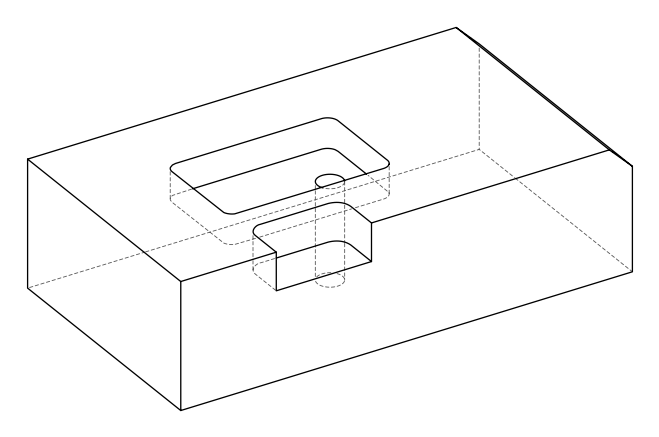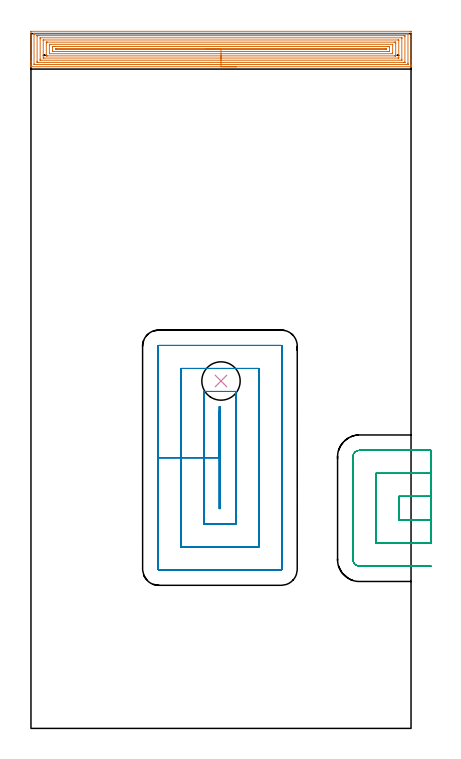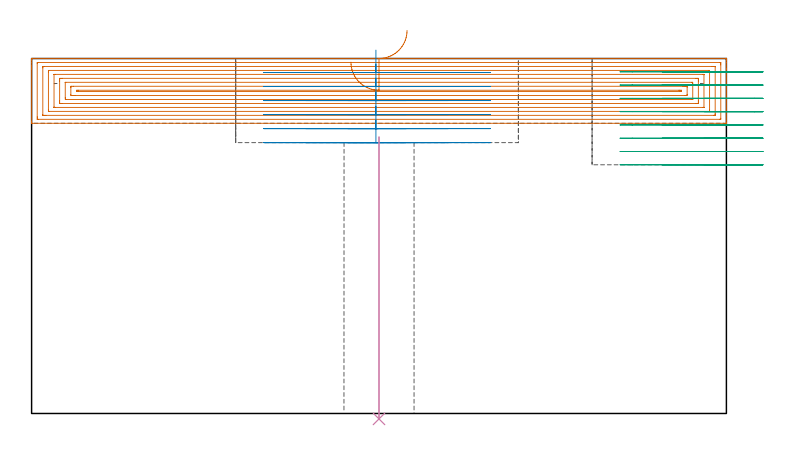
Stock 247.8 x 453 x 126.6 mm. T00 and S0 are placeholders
(PLAN: 4 operations, 2 tool changes, 42.2 min)
(1 AREA_MILL | FG_CHAMFER_SURFACE | UGT0205_001 | 18.08 min | 66112 mm3)
(2 MILL_RECTANGULAR_POCKET | POCKET_RECTANGULAR_STRAIGHT | UGT0201_094 | Follow Part, ap 5, ae 75% | 14.9 min | 500461 mm3)
(3 MILL_SLOT | SLOT_PARTIAL_RECTANGULAR | UGT0201_094 | Follow Part, ap 5, ae 75% | 8.81 min | 170075 mm3)
(4 INDEXABLE_INSERT_DRILL_THROUGH_HOLE_FROM_SOLID | STEP1HOLE | NXT0302_021 | 0.41 min | 47301 mm3)
(TOOL UGT0205_001 | Chamfer Mill 20 x 3 x 45 deg. | D20 FL50 Z2)
(TOOL UGT0201_094 | End mill 20 mm | D20 FL38 Z4)
(TOOL NXT0302_021 | Index. Insert Drill 25mm [880-D2500L25-05] | D25 PA176 FL125 Z2)
(OP 1 AREA_MILL)
G17 G21 G94 G90
T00 M6
G54
G17 G0 G90 X133.9 Y431.4 S1061 M3
G43 Z136.6 H0
G94 G1 X133.862 Z135.728 F250.
X133.748 Z134.863
X133.559 Z134.012
X133.297 Z133.18
X132.963 Z132.374
X132.56 Z131.6
X132.091 Z130.864
X131.56 Z130.172
X130.971 Z129.529
X130.328 Z128.939
X129.636 Z128.408
X128.9 Z127.94
X128.126 Z127.537
X127.32 Z127.203
X126.488 Z126.941
X125.636 Z126.752
X124.772 Z126.638
X123.9 Z126.6
X0.171
X0.008 Y431.402 Z126.588
X0. Y431.42 Z126.571
Y431.779 Z126.221
Y432.1 Z125.9
Y432.778 Z125.217
Y434.002 Z123.995
Y434.547 Z123.447
Y435.159 Z122.836
Y454.006 Z103.991
X0.002 Y454.281 Z103.717
X0.01 Y454.492 Z103.506
X0.223 Y454.499 Z103.499
X247.182 Y454.5 Z103.5
X247.58 Y454.496 Z103.502
X247.79 Y454.492 Z103.506
X247.8 Y454.279 Z103.719
Y435.159 Z122.836
Y432.778 Z125.217
Y432.1 Z125.9
Y431.779 Z126.221
Y431.42 Z126.571
X247.792 Y431.402 Z126.588
X247.629 Y431.4 Z126.6
X123.9
Y432.814 Z125.186
X2.405 Y432.815 Z125.185
X2.368
X2.01 Y432.826 Z125.174
X2.006 Y432.937 Z125.063
X2.001 Y433.178 Z124.822
X2. Y452.237 Z105.763
X2.001 Y452.636 Z105.364
X2.01 Y453.038 Z104.962
X2.012 Y453.08 Z104.92
X2.031 Y453.082 Z104.918
X2.083 Y453.084 Z104.916
X2.19 Y453.085 Z104.915
X2.405 Y453.086 Z104.914
X245.395 Y453.085 Z104.915
X245.432
X245.79 Y453.074 Z104.926
X245.794 Y452.963 Z105.037
X245.799 Y452.722 Z105.278
X245.8 Y433.663 Z124.337
X245.799 Y433.263 Z124.737
X245.79 Y432.862 Z125.138
X245.787 Y432.82 Z125.18
X245.769 Y432.818 Z125.182
X245.717 Y432.816 Z125.184
X245.61 Y432.815 Z125.185
X245.395 Y432.814 Z125.186
X123.9
Y434.228 Z123.772
X4.513 Y434.229 Z123.771
X4.191 Y434.232 Z123.768
X4.085 Y434.234 Z123.766
X4.01 Y434.238 Z123.762
X4.006 Y434.358 Z123.642
X4.002 Y434.547 Z123.453
X4. Y434.737 Z123.263
X4.001 Y451.541 Z106.459
X4.005 Y451.605 Z106.395
X4.01 Y451.654 Z106.346
X4.017 Y451.665 Z106.335
X4.031 Y451.666 Z106.334
X4.191 Y451.669 Z106.331
X4.763 Y451.671 Z106.329
X5.085
X243.287
X243.609 Y451.668 Z106.332
X243.715 Y451.666 Z106.334
X243.79 Y451.662 Z106.338
X243.794 Y451.542 Z106.458
X243.798 Y451.353 Z106.647
X243.8 Y451.163 Z106.837
X243.799 Y434.359 Z123.641
X243.795 Y434.295 Z123.705
X243.79 Y434.246 Z123.754
X243.783 Y434.235 Z123.765
X243.769 Y434.234 Z123.766
X243.609 Y434.231 Z123.769
X243.037 Y434.229 Z123.771
X242.715 Y434.228 Z123.772
X123.9
Y435.643 Z122.357
X6.116
X6.061 Y435.645 Z122.355
X6.023 Y435.649 Z122.351
X6.01 Y435.652 Z122.348
X6.007 Y435.673 Z122.327
X6.002 Y435.88 Z122.12
X6. Y436.295 Z121.705
Y449.584 Z108.416
X6.003 Y450.015 Z107.985
X6.008 Y450.23 Z107.77
X6.01 Y450.251 Z107.749
X6.035 Y450.253 Z107.747
X6.094 Y450.256 Z107.744
X6.191 Y450.257 Z107.743
X241.684
X241.739 Y450.255 Z107.745
X241.777 Y450.251 Z107.749
X241.79 Y450.248 Z107.752
X241.793 Y450.227 Z107.773
X241.797 Y450.02 Z107.98
X241.8 Y449.605 Z108.395
Y436.316 Z121.684
X241.797 Y435.885 Z122.115
X241.792 Y435.67 Z122.33
X241.79 Y435.649 Z122.351
X241.765 Y435.647 Z122.353
X241.706 Y435.644 Z122.356
X241.609 Y435.643 Z122.357
X123.9
Y437.057 Z120.943
X8.513
X8.222 Y437.06 Z120.94
X8.03 Y437.064 Z120.936
X8.009 Y437.071 Z120.929
X8.004 Y437.081 Z120.919
X8.001 Y437.108 Z120.892
X8. Y448.699 Z109.301
X8.001 Y448.781 Z109.219
X8.005 Y448.821 Z109.179
X8.009 Y448.835 Z109.165
X8.077 Y448.838 Z109.162
X8.367 Y448.842 Z109.158
X239.287 Y448.843 Z109.157
X239.578 Y448.84 Z109.16
X239.77 Y448.836 Z109.164
X239.791 Y448.829 Z109.171
X239.796 Y448.819 Z109.181
X239.799 Y448.792 Z109.208
X239.8 Y437.201 Z120.799
X239.798 Y437.119 Z120.881
X239.795 Y437.079 Z120.921
X239.791 Y437.065 Z120.935
X239.723 Y437.062 Z120.938
X239.433 Y437.058 Z120.942
X123.9 Y437.057 Z120.943
Y438.471 Z119.529
X10.948
X10.445 Y438.474 Z119.526
X10.048 Y438.478 Z119.522
X10.01 Y438.481 Z119.519
X10.004 Y438.521 Z119.479
X10.001 Y438.97 Z119.03
X10. Y439.41 Z118.59
Y446.486 Z111.514
X10.002 Y446.93 Z111.07
X10.007 Y447.364 Z110.636
X10.014 Y447.422 Z110.578
X10.067 Y447.424 Z110.576
X10.193 Y447.427 Z110.573
X10.445 Y447.428 Z110.572
X10.834 Y447.429 Z110.571
X236.852 Y447.428 Z110.572
X237.355 Y447.426 Z110.574
X237.752 Y447.422 Z110.578
X237.79 Y447.419 Z110.581
X237.796 Y447.379 Z110.621
X237.799 Y446.93 Z111.07
X237.8 Y446.49 Z111.51
Y439.414 Z118.586
X237.798 Y438.97 Z119.03
X237.793 Y438.536 Z119.464
X237.786 Y438.478 Z119.522
X237.732 Y438.476 Z119.524
X237.607 Y438.473 Z119.527
X237.355 Y438.472 Z119.528
X236.965 Y438.471 Z119.529
X123.9
Y439.885 Z118.115
X12.2 Y439.886 Z118.114
X12.033 Y439.892 Z118.108
X12.009 Y439.901 Z118.099
X12.004 Y439.921 Z118.079
X12.001 Y439.943 Z118.057
X12. Y439.967 Z118.033
X12.001 Y445.389 Z112.611
X12.008 Y445.619 Z112.381
X12.026 Y446.008 Z111.992
X12.231 Y446.014 Z111.986
X12.263
X235.6
X235.767 Y446.008 Z111.992
X235.791 Y445.999 Z112.001
X235.796 Y445.979 Z112.021
X235.799 Y445.957 Z112.043
X235.8 Y445.933 Z112.067
X235.799 Y440.51 Z117.49
X235.792 Y440.28 Z117.72
X235.774 Y439.892 Z118.108
X235.568 Y439.886 Z118.114
X235.537 Y439.885 Z118.115
X123.9
Y441.3 Z116.7
X14.912
X14.342 Y441.302 Z116.698
X14.018 Y441.307 Z116.693
X14.001 Y441.623 Z116.377
X14. Y441.641 Z116.359
Y444.294 Z113.706
X14.018 Y444.593 Z113.407
X14.586 Y444.599 Z113.401
X14.912 Y444.6 Z113.4
X15.478
X232.888
X233.458 Y444.598 Z113.402
X233.782 Y444.593 Z113.407
X233.799 Y444.277 Z113.723
X233.8 Y444.259 Z113.741
X233.799 Y441.606 Z116.394
X233.782 Y441.307 Z116.693
X233.214 Y441.301 Z116.699
X232.888 Y441.3 Z116.7
X232.322
X123.9
Y442.714 Z115.286
X16.698
X16.489 Y442.715 Z115.285
X16.023 Y442.721 Z115.279
X16.01 Y442.95 Z115.05
X16.02 Y443.179 Z114.821
X16.49 Y443.184 Z114.816
X16.698 Y443.186 Z114.814
X231.102
X231.311 Y443.185 Z114.815
X231.777 Y443.179 Z114.821
X231.79 Y442.95 Z115.05
X231.78 Y442.721 Z115.279
X231.579 Y442.718 Z115.282
X231.102 Y442.714 Z115.286
X230.894
X123.9
X123.028 Z115.324
X122.163 Z115.438
X121.312 Z115.627
X120.48 Z115.889
X119.674 Z116.223
X118.9 Z116.626
X118.164 Z117.095
X117.472 Z117.626
X116.829 Z118.215
X116.24 Z118.858
X115.708 Z119.551
X115.24 Z120.286
X114.837 Z121.06
X114.503 Z121.866
X114.241 Z122.698
X114.052 Z123.55
X113.938 Z124.415
X113.9 Z125.286
G0 Z136.6
M5
M2
(OP 2 MILL_RECTANGULAR_POCKET)
G17 G21 G94 G90
T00 M6
G54
G17 G0 G90 X122.8 Y206.356 S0 M3
G43 Z136.6 H0
Z129.6
G94 G1 Y176.5 Z121.6 F250.
Y143.3 F500.
X123.6
Y209.7
X122.8
Y176.5
X112.8
Y133.3
X133.6
Y219.7
X112.8
Y176.5
X97.8
Y118.3
X148.6
Y234.7
X97.8
Y176.5
X82.8
Y103.8
G3 X83.3 Y103.3 R0.5
G1 X163.1
G3 X163.6 Y103.8 R0.5
G1 Y249.2
G3 X163.1 Y249.7 R0.5
G1 X83.3
G3 X82.8 Y249.2 R0.5
G1 Y176.5
Y175.5
G0 X122.8 Y206.356 Z124.6
G1 Y176.5 Z116.6 F250.
Y143.3 F500.
X123.6
Y209.7
X122.8
Y176.5
X112.8
Y133.3
X133.6
Y219.7
X112.8
Y176.5
X97.8
Y118.3
X148.6
Y234.7
X97.8
Y176.5
X82.8
Y103.8
G3 X83.3 Y103.3 R0.5
G1 X163.1
G3 X163.6 Y103.8 R0.5
G1 Y249.2
G3 X163.1 Y249.7 R0.5
G1 X83.3
G3 X82.8 Y249.2 R0.5
G1 Y176.5
Y175.5
G0 X122.8 Y206.356 Z119.6
G1 Y176.5 Z111.6 F250.
Y143.3 F500.
X123.6
Y209.7
X122.8
Y176.5
X112.8
Y133.3
X133.6
Y219.7
X112.8
Y176.5
X97.8
Y118.3
X148.6
Y234.7
X97.8
Y176.5
X82.8
Y103.8
G3 X83.3 Y103.3 R0.5
G1 X163.1
G3 X163.6 Y103.8 R0.5
G1 Y249.2
G3 X163.1 Y249.7 R0.5
G1 X83.3
G3 X82.8 Y249.2 R0.5
G1 Y176.5
Y175.5
G0 X122.8 Y206.356 Z114.6
G1 Y176.5 Z106.6 F250.
Y143.3 F500.
X123.6
Y209.7
X122.8
Y176.5
X112.8
Y133.3
X133.6
Y219.7
X112.8
Y176.5
X97.8
Y118.3
X148.6
Y234.7
X97.8
Y176.5
X82.8
Y103.8
G3 X83.3 Y103.3 R0.5
G1 X163.1
G3 X163.6 Y103.8 R0.5
G1 Y249.2
G3 X163.1 Y249.7 R0.5
G1 X83.3
G3 X82.8 Y249.2 R0.5
G1 Y176.5
Y175.5
G0 X122.8 Y206.356 Z109.6
G1 Y176.5 Z101.6 F250.
Y143.3 F500.
X123.6
Y209.7
X122.8
Y176.5
X112.8
Y133.3
X133.6
Y219.7
X112.8
Y176.5
X97.8
Y118.3
X148.6
Y234.7
X97.8
Y176.5
X82.8
Y103.8
G3 X83.3 Y103.3 R0.5
G1 X163.1
G3 X163.6 Y103.8 R0.5
G1 Y249.2
G3 X163.1 Y249.7 R0.5
G1 X83.3
G3 X82.8 Y249.2 R0.5
G1 Y176.5
Y175.5
G0 X122.8 Y206.356 Z104.6
G1 Y176.5 Z96.6 F250.
Y143.3 F500.
X123.6
Y209.7
X122.8
Y176.5
X112.8
Y133.3
X133.6
Y219.7
X112.8
Y176.5
X97.8
Y118.3
X148.6
Y234.7
X97.8
Y176.5
X82.8
Y103.8
G3 X83.3 Y103.3 R0.5
G1 X163.1
G3 X163.6 Y103.8 R0.5
G1 Y249.2
G3 X163.1 Y249.7 R0.5
G1 X83.3
G3 X82.8 Y249.2 R0.5
G1 Y176.5
Y175.5
G0 Z136.6
M5
M2
(OP 3 MILL_SLOT)
G17 G21 G94 G90
T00 M6
G54
G17 G0 G90 X260.8 Y151.3 S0 M3
G43 Z136.6 H0
Z121.862
G94 G1 X257.8 F250.
X239.9 F500.
Y135.8
X257.8
X260.8 F250.
Y166.3
X257.8
X224.9 F500.
Y120.8
X257.8
X260.8 F250.
Y181.3
X257.8
X214.2 F500.
G3 X209.9 Y177. R4.3
G1 Y110.1
G3 X214.2 Y105.8 R4.3
G1 X257.8
X260.8 F250.
G0 Y151.3 Z117.125
G1 X257.8
X239.9 F500.
Y135.8
X257.8
X260.8 F250.
Y166.3
X257.8
X224.9 F500.
Y120.8
X257.8
X260.8 F250.
Y181.3
X257.8
X214.2 F500.
G3 X209.9 Y177. R4.3
G1 Y110.1
G3 X214.2 Y105.8 R4.3
G1 X257.8
X260.8 F250.
G0 Y151.3 Z112.387
G1 X257.8
X239.9 F500.
Y135.8
X257.8
X260.8 F250.
Y166.3
X257.8
X224.9 F500.
Y120.8
X257.8
X260.8 F250.
Y181.3
X257.8
X214.2 F500.
G3 X209.9 Y177. R4.3
G1 Y110.1
G3 X214.2 Y105.8 R4.3
G1 X257.8
X260.8 F250.
G0 Y151.3 Z107.65
G1 X257.8
X239.9 F500.
Y135.8
X257.8
X260.8 F250.
Y166.3
X257.8
X224.9 F500.
Y120.8
X257.8
X260.8 F250.
Y181.3
X257.8
X214.2 F500.
G3 X209.9 Y177. R4.3
G1 Y110.1
G3 X214.2 Y105.8 R4.3
G1 X257.8
X260.8 F250.
G0 Y151.3 Z102.912
G1 X257.8
X239.9 F500.
Y135.8
X257.8
X260.8 F250.
Y166.3
X257.8
X224.9 F500.
Y120.8
X257.8
X260.8 F250.
Y181.3
X257.8
X214.2 F500.
G3 X209.9 Y177. R4.3
G1 Y110.1
G3 X214.2 Y105.8 R4.3
G1 X257.8
X260.8 F250.
G0 Y151.3 Z98.175
G1 X257.8
X239.9 F500.
Y135.8
X257.8
X260.8 F250.
Y166.3
X257.8
X224.9 F500.
Y120.8
X257.8
X260.8 F250.
Y181.3
X257.8
X214.2 F500.
G3 X209.9 Y177. R4.3
G1 Y110.1
G3 X214.2 Y105.8 R4.3
G1 X257.8
X260.8 F250.
G0 Y151.3 Z93.437
G1 X257.8
X239.9 F500.
Y135.8
X257.8
X260.8 F250.
Y166.3
X257.8
X224.9 F500.
Y120.8
X257.8
X260.8 F250.
Y181.3
X257.8
X214.2 F500.
G3 X209.9 Y177. R4.3
G1 Y110.1
G3 X214.2 Y105.8 R4.3
G1 X257.8
X260.8 F250.
G0 Y151.3 Z88.7
G1 X257.8
X239.9 F500.
Y135.8
X257.8
X260.8 F250.
Y166.3
X257.8
X224.9 F500.
Y120.8
X257.8
X260.8 F250.
Y181.3
X257.8
X214.2 F500.
G3 X209.9 Y177. R4.3
G1 Y110.1
G3 X214.2 Y105.8 R4.3
G1 X257.8
X260.8 F250.
G0 Z136.6
M5
M2
(OP 4 INDEXABLE_INSERT_DRILL_THROUGH_HOLE_FROM_SOLID)
G17 G21 G94 G90
T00 M6
G54
G17 G0 G90 X123.9 Y226.5 S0 M3
G43 Z136.6 H1
G94 G81 G98 Z-1.937 F250. R98.6
G80
M5
M2
